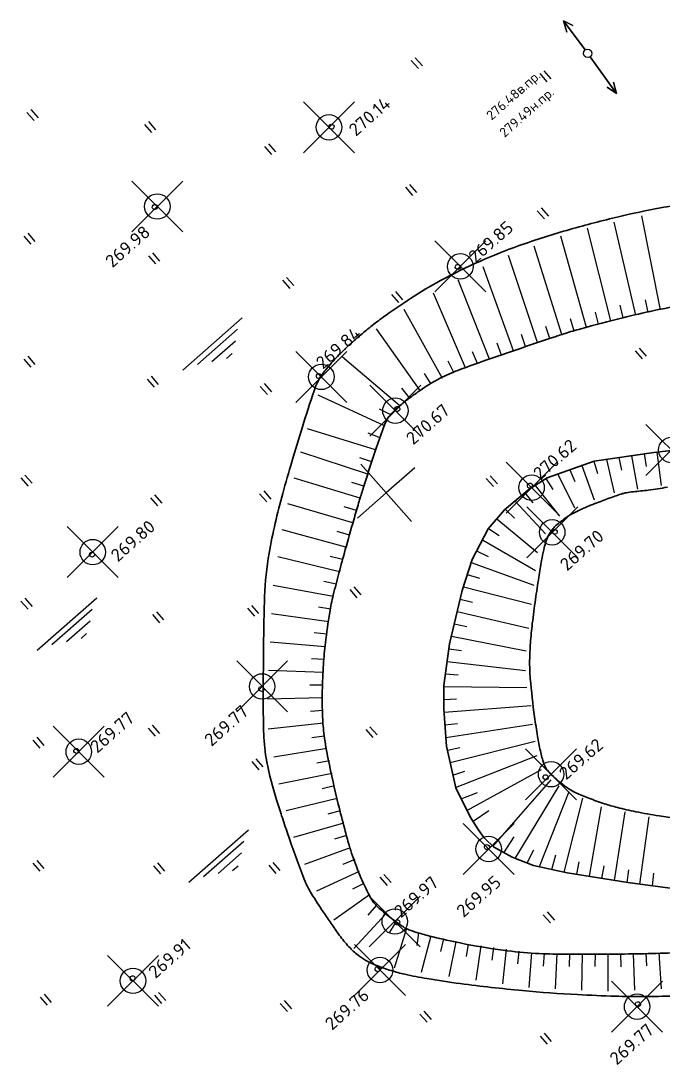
# Model space of a CAD drawing. Header units: metres. Extents: x 35735 to 36074, y 36133 to 36366.
# Drawn here: x 35835.5 to 35885.9, y 36283.8 to 36365.8 of the extents above; entities that cross this region are included whole.
import ezdxf

# ---------------------------------------------------------------- set-up
doc = ezdxf.new("R2010")
doc.units = ezdxf.units.M
doc.header["$LTSCALE"] = 5
doc.header["$PDMODE"] = 35
doc.header["$PDSIZE"] = 2
doc.layers.add('Рельеф', color=7, linetype='Continuous')
doc.layers.add('Точки-рельеф', color=7, linetype='Continuous')
doc.layers.add('Структурные линии', color=97, linetype='Continuous', lineweight=30)
doc.styles.get("Standard").update_dxf_attribs({"font": 'simplex.shx'})

msp = doc.modelspace()

# ---------------------------------------------------------------- linework, layer by layer
at = {"layer": 'Рельеф', "color": 7, "flags": 128}
for points in [[(35879.929, 36363.551), (35880.098, 36363.522), (35880.229, 36363.413), (35880.288, 36363.253), (35880.259, 36363.084), (35880.149, 36362.953), (35882.228, 36360.067), (35881.478, 36360.577), (35882.228, 36360.067), (35881.973, 36360.97), (35882.228, 36360.067), (35880.149, 36362.953), (35879.989, 36362.894), (35879.821, 36362.923), (35879.689, 36363.033), (35879.63, 36363.193), (35879.66, 36363.361), (35879.769, 36363.493), (35878.057, 36365.775), (35878.326, 36364.902), (35878.057, 36365.775), (35878.792, 36365.408), (35878.057, 36365.775), (35879.769, 36363.493), (35879.929, 36363.551)], [(35866.109, 36362.665), (35866.669, 36362.027)], [(35866.424, 36362.885), (35866.985, 36362.247)], [(35876.514, 36361.858), (35877.075, 36361.22)], [(35876.199, 36361.638), (35876.759, 36361)], [(35835.943, 36358.595), (35836.503, 36357.957)], [(35836.258, 36358.815), (35836.818, 36358.177)], [(35845.16, 36357.646), (35845.721, 36357.008)], [(35845.476, 36357.867), (35846.036, 36357.229)], [(35859.999, 36357.595), (35860.045, 36357.503), (35860.038, 36357.399), (35859.981, 36357.313), (35859.888, 36357.267), (35859.785, 36357.274), (35859.698, 36357.331), (35859.653, 36357.424), (35859.659, 36357.528), (35859.717, 36357.614), (35859.81, 36357.66), (35859.913, 36357.653), (35859.999, 36357.595)], [(35854.901, 36356.14), (35855.461, 36355.502)], [(35854.586, 36355.92), (35855.146, 36355.282)], [(35865.65, 36352.724), (35866.21, 36352.086)], [(35865.965, 36352.944), (35866.525, 36352.306)], [(35846.127, 36351.304), (35846.173, 36351.211), (35846.166, 36351.108), (35846.109, 36351.022), (35846.016, 36350.976), (35845.913, 36350.983), (35845.827, 36351.04), (35845.781, 36351.133), (35845.788, 36351.236), (35845.845, 36351.322), (35845.938, 36351.368), (35846.041, 36351.362), (35846.127, 36351.304)], [(35876.311, 36351.096), (35876.871, 36350.458)], [(35875.996, 36350.875), (35876.556, 36350.237)], [(35885.685, 36343.102), (35884.214, 36350.483)], [(35881.783, 36342.227), (35879.937, 36349.515)], [(35883.728, 36342.692), (35882.028, 36349.988)], [(35835.692, 36348.893), (35836.253, 36348.255)], [(35836.008, 36349.114), (35836.568, 36348.476)], [(35879.853, 36341.703), (35877.843, 36348.887)], [(35877.928, 36341.164), (35875.751, 36348.107)], [(35845.482, 36347.345), (35846.042, 36346.707)], [(35845.797, 36347.565), (35846.358, 36346.927)], [(35876.031, 36340.531), (35873.738, 36347.356)], [(35869.912, 36346.604), (35869.958, 36346.512), (35869.951, 36346.408), (35869.894, 36346.322), (35869.801, 36346.276), (35869.698, 36346.283), (35869.612, 36346.34), (35869.566, 36346.433), (35869.573, 36346.537), (35869.63, 36346.623), (35869.723, 36346.668), (35869.826, 36346.662), (35869.912, 36346.604)], [(35874.137, 36339.888), (35871.764, 36346.489)], [(35856.01, 36345.423), (35856.57, 36344.785)], [(35856.325, 36345.643), (35856.885, 36345.005)], [(35872.25, 36339.223), (35869.794, 36345.468)], [(35864.861, 36344.531), (35865.421, 36343.893)], [(35864.546, 36344.311), (35865.106, 36343.673)], [(35870.364, 36338.559), (35867.857, 36344.417)], [(35884.707, 36342.897), (35884.495, 36343.875)], [(35868.554, 36337.719), (35865.557, 36343.136)], [(35880.818, 36341.965), (35880.561, 36342.931)], [(35882.749, 36342.487), (35882.507, 36343.457)], [(35848.167, 36338.377), (35852.842, 36342.482)], [(35878.888, 36341.441), (35878.607, 36342.401)], [(35849.323, 36338.815), (35852.476, 36341.583)], [(35866.8, 36336.763), (35863.371, 36341.616)], [(35876.979, 36340.847), (35876.67, 36341.799)], [(35850.466, 36339.048), (35852.315, 36340.671)], [(35873.194, 36339.556), (35872.841, 36340.492)], [(35875.082, 36340.214), (35874.754, 36341.159)], [(35851.609, 36339.282), (35852.044, 36339.663)], [(35871.307, 36338.891), (35870.927, 36339.817)], [(35883.674, 36339.887), (35884.234, 36339.249)], [(35883.989, 36340.107), (35884.549, 36339.469)], [(35835.692, 36339.236), (35836.253, 36338.598)], [(35836.008, 36339.456), (35836.568, 36338.818)], [(35865.2, 36335.564), (35860.708, 36339.377)], [(35869.441, 36338.18), (35869, 36339.077)], [(35859.008, 36338.035), (35859.053, 36337.942), (35859.047, 36337.839), (35858.989, 36337.752), (35858.896, 36337.707), (35858.793, 36337.713), (35858.707, 36337.771), (35858.661, 36337.864), (35858.668, 36337.967), (35858.725, 36338.053), (35858.818, 36338.099), (35858.921, 36338.092), (35859.008, 36338.035)], [(35867.666, 36337.258), (35867.141, 36338.109)], [(35845.38, 36337.667), (35845.94, 36337.029)], [(35845.695, 36337.887), (35846.255, 36337.249)], [(35854.576, 36337.31), (35855.136, 36336.672)], [(35854.261, 36337.09), (35854.821, 36336.452)], [(35864.011, 36333.997), (35858.802, 36336.418)], [(35865.998, 36336.167), (35865.376, 36336.95)], [(35865.166, 36335.454), (35865.211, 36335.361), (35865.205, 36335.257), (35865.147, 36335.171), (35865.055, 36335.126), (35864.951, 36335.132), (35864.865, 36335.19), (35864.819, 36335.283), (35864.826, 36335.386), (35864.883, 36335.472), (35864.976, 36335.518), (35865.08, 36335.511), (35865.166, 36335.454)], [(35864.499, 36334.857), (35863.61, 36335.314)], [(35863.315, 36332.121), (35857.958, 36333.764)], [(35863.663, 36333.059), (35862.729, 36333.417)], [(35862.704, 36330.217), (35857.436, 36331.932)], [(35863.009, 36331.17), (35862.061, 36331.488)], [(35882.415, 36331.513), (35882.615, 36330.533)], [(35883.404, 36331.658), (35883.875, 36329.024)], [(35884.394, 36331.802), (35884.546, 36330.814)], [(35885.384, 36331.94), (35885.732, 36329.315)], [(35866.394, 36330.715), (35864.14, 36328.736), (35862.16, 36330.99), (35864.14, 36328.736), (35861.885, 36326.756), (35864.14, 36328.736), (35866.119, 36326.481)], [(35879.495, 36330.884), (35880.472, 36328.204)], [(35880.437, 36331.219), (35880.729, 36330.263)], [(35881.425, 36331.368), (35882.029, 36328.735)], [(35835.466, 36329.91), (35836.027, 36329.272)], [(35835.782, 36330.13), (35836.342, 36329.492)], [(35862.095, 36328.312), (35856.923, 36329.896)], [(35872, 36329.869), (35872.56, 36329.231)], [(35872.315, 36330.089), (35872.875, 36329.451)], [(35876.678, 36329.857), (35877.21, 36329.01)], [(35877.611, 36330.213), (35878.91, 36327.559)], [(35878.553, 36330.548), (35878.944, 36329.628)], [(35862.399, 36329.265), (35861.446, 36329.566)], [(35875.572, 36329.434), (35875.618, 36329.341), (35875.611, 36329.238), (35875.554, 36329.152), (35875.461, 36329.106), (35875.358, 36329.112), (35875.271, 36329.17), (35875.226, 36329.263), (35875.232, 36329.366), (35875.29, 36329.452), (35875.383, 36329.498), (35875.486, 36329.491), (35875.572, 36329.434)], [(35875.831, 36329.326), (35877.75, 36326.908)], [(35845.643, 36328.36), (35846.203, 36327.722)], [(35845.958, 36328.58), (35846.518, 36327.942)], [(35854.209, 36328.671), (35854.77, 36328.033)], [(35854.525, 36328.891), (35855.085, 36328.253)], [(35874.26, 36328.095), (35876.647, 36325.523)], [(35875.023, 36328.742), (35875.659, 36327.97)], [(35861.534, 36326.393), (35856.412, 36327.869)], [(35861.808, 36327.354), (35860.849, 36327.638)], [(35873.497, 36327.448), (35874.219, 36326.756)], [(35872.833, 36326.702), (35876.014, 36324.057)], [(35860.985, 36324.47), (35855.978, 36325.841)], [(35861.259, 36325.431), (35860.296, 36325.702)], [(35872.178, 36325.946), (35873.005, 36325.385)], [(35877.518, 36325.817), (35877.564, 36325.725), (35877.557, 36325.621), (35877.5, 36325.535), (35877.407, 36325.489), (35877.304, 36325.496), (35877.218, 36325.553), (35877.172, 36325.646), (35877.179, 36325.75), (35877.236, 36325.836), (35877.329, 36325.881), (35877.432, 36325.875), (35877.518, 36325.817)], [(35871.704, 36325.067), (35875.867, 36322.645)], [(35841.194, 36324.032), (35841.239, 36323.939), (35841.233, 36323.836), (35841.175, 36323.749), (35841.082, 36323.704), (35840.979, 36323.71), (35840.893, 36323.768), (35840.847, 36323.861), (35840.854, 36323.964), (35840.911, 36324.05), (35841.004, 36324.096), (35841.108, 36324.089), (35841.194, 36324.032)], [(35871.235, 36324.183), (35872.135, 36323.746)], [(35860.469, 36322.537), (35855.628, 36323.709)], [(35860.725, 36323.504), (35859.757, 36323.754)], [(35870.808, 36323.282), (35875.733, 36321.493)], [(35860.213, 36321.571), (35859.237, 36321.791)], [(35870.503, 36322.33), (35871.459, 36322.036)], [(35859.968, 36320.602), (35855.262, 36321.484)], [(35861.277, 36321.152), (35861.837, 36320.514)], [(35861.592, 36321.372), (35862.152, 36320.734)], [(35870.198, 36321.378), (35875.557, 36320.02)], [(35835.466, 36320.253), (35836.027, 36319.615)], [(35835.782, 36320.473), (35836.342, 36319.835)], [(35836.749, 36316.41), (35841.424, 36320.515)], [(35853.57, 36319.911), (35854.13, 36319.273)], [(35869.946, 36320.41), (35870.915, 36320.162)], [(35837.905, 36316.848), (35841.058, 36319.616)], [(35845.79, 36319.185), (35846.35, 36318.547)], [(35846.105, 36319.405), (35846.666, 36318.767)], [(35853.255, 36319.691), (35853.815, 36319.053)], [(35859.644, 36318.628), (35855.137, 36319.237)], [(35859.806, 36319.615), (35858.819, 36319.774)], [(35869.717, 36319.437), (35875.33, 36318.117)], [(35839.048, 36317.081), (35840.896, 36318.704)], [(35869.488, 36318.464), (35870.466, 36318.254)], [(35840.191, 36317.314), (35840.626, 36317.696)], [(35859.482, 36317.641), (35858.488, 36317.75)], [(35869.259, 36317.49), (35875.119, 36316.353)], [(35859.351, 36316.651), (35855.022, 36317.028)], [(35869.065, 36316.51), (35870.054, 36316.361)], [(35859.286, 36315.653), (35858.288, 36315.713)], [(35868.925, 36315.52), (35875.084, 36314.809)], [(35859.221, 36314.655), (35854.907, 36314.796)], [(35868.786, 36314.53), (35869.782, 36314.45)], [(35854.492, 36313.492), (35854.538, 36313.399), (35854.531, 36313.296), (35854.474, 36313.21), (35854.381, 36313.164), (35854.278, 36313.171), (35854.192, 36313.228), (35854.146, 36313.321), (35854.153, 36313.424), (35854.21, 36313.51), (35854.303, 36313.556), (35854.406, 36313.55), (35854.492, 36313.492)], [(35859.157, 36313.657), (35858.157, 36313.663)], [(35868.66, 36313.539), (35875.173, 36313.462)], [(35859.149, 36312.659), (35854.829, 36312.542)], [(35868.661, 36312.539), (35869.66, 36312.584)], [(35868.68, 36311.539), (35875.521, 36312.05)], [(35859.191, 36311.66), (35858.194, 36311.594)], [(35845.46, 36310.288), (35846.02, 36309.65)], [(35845.775, 36310.508), (35846.336, 36309.87)], [(35859.233, 36310.66), (35854.887, 36310.208)], [(35862.546, 36310.169), (35863.106, 36309.532)], [(35862.861, 36310.39), (35863.421, 36309.752)], [(35868.754, 36310.542), (35869.748, 36310.653)], [(35868.828, 36309.545), (35875.627, 36310.584)], [(35836.395, 36309.342), (35836.956, 36308.704)], [(35836.711, 36309.563), (35837.271, 36308.925)], [(35859.283, 36309.662), (35858.293, 36309.521)], [(35839.975, 36308.624), (35840.021, 36308.531), (35840.014, 36308.428), (35839.957, 36308.342), (35839.864, 36308.296), (35839.761, 36308.303), (35839.674, 36308.36), (35839.629, 36308.453), (35839.635, 36308.556), (35839.693, 36308.642), (35839.786, 36308.688), (35839.889, 36308.681), (35839.975, 36308.624)], [(35859.485, 36308.683), (35855.313, 36308.002)], [(35868.947, 36308.554), (35869.927, 36308.755)], [(35869.161, 36307.577), (35875.833, 36309.245)], [(35853.588, 36307.654), (35854.148, 36307.016)], [(35853.903, 36307.875), (35854.463, 36307.237)], [(35859.687, 36307.703), (35858.703, 36307.523)], [(35869.59, 36305.624), (35876.002, 36308.144)], [(35869.376, 36306.601), (35870.326, 36306.913)], [(35870.468, 36303.828), (35876.341, 36307.026)], [(35859.889, 36306.724), (35855.723, 36305.876)], [(35872.517, 36300.998), (35877.096, 36306.222)], [(35876.813, 36306.559), (35876.859, 36306.466), (35876.852, 36306.363), (35876.795, 36306.277), (35876.702, 36306.231), (35876.599, 36306.238), (35876.513, 36306.295), (35876.467, 36306.388), (35876.473, 36306.491), (35876.531, 36306.577), (35876.624, 36306.623), (35876.727, 36306.616), (35876.813, 36306.559)], [(35860.091, 36305.745), (35859.115, 36305.526)], [(35870.026, 36304.725), (35871.305, 36305.228)], [(35874.276, 36300.054), (35877.717, 36305.755)], [(35876.165, 36299.411), (35878.496, 36305.3)], [(35860.293, 36304.765), (35856.289, 36303.786)], [(35878.12, 36298.988), (35879.585, 36304.78)], [(35860.524, 36303.793), (35859.556, 36303.54)], [(35870.972, 36302.968), (35872.202, 36303.822)], [(35880.091, 36298.654), (35881.031, 36304.116)], [(35882.065, 36298.333), (35882.899, 36303.722)], [(35860.778, 36302.825), (35856.857, 36301.699)], [(35884.044, 36298.039), (35884.776, 36303.327)], [(35848.646, 36298.197), (35853.322, 36302.302)], [(35849.803, 36298.635), (35852.956, 36301.403)], [(35861.032, 36301.858), (35860.078, 36301.558)], [(35872.204, 36301.078), (35872.25, 36300.985), (35872.243, 36300.882), (35872.186, 36300.796), (35872.093, 36300.75), (35871.989, 36300.757), (35871.903, 36300.814), (35871.858, 36300.907), (35871.864, 36301.01), (35871.922, 36301.096), (35872.015, 36301.142), (35872.118, 36301.135), (35872.204, 36301.078)], [(35873.384, 36300.503), (35874.2, 36301.739)], [(35850.946, 36298.868), (35852.794, 36300.491)], [(35861.309, 36300.899), (35857.726, 36299.585)], [(35875.21, 36299.698), (35875.728, 36300.719)], [(35877.142, 36299.199), (35877.455, 36300.337)], [(35836.395, 36299.685), (35836.956, 36299.047)], [(35836.711, 36299.905), (35837.271, 36299.267)], [(35845.874, 36299.485), (35846.434, 36298.847)], [(35846.189, 36299.705), (35846.749, 36299.067)], [(35852.089, 36299.102), (35852.523, 36299.483)], [(35854.918, 36299.517), (35855.478, 36298.879)], [(35855.233, 36299.737), (35855.793, 36299.099)], [(35861.67, 36299.966), (35860.745, 36299.586)], [(35879.104, 36298.815), (35879.282, 36299.799)], [(35881.078, 36298.493), (35881.24, 36299.48)], [(35862.03, 36299.033), (35858.671, 36297.5)], [(35863.966, 36298.799), (35864.526, 36298.161)], [(35883.053, 36298.172), (35883.197, 36299.162)], [(35885.035, 36297.908), (35885.163, 36298.9)], [(35862.391, 36298.1), (35861.498, 36297.65)], [(35863.651, 36298.578), (35864.211, 36297.941)], [(35862.833, 36297.208), (35860.029, 36295.201)], [(35863.363, 36296.363), (35862.71, 36295.605)], [(35864.119, 36295.709), (35861.595, 36292.991)], [(35876.466, 36295.641), (35877.026, 36295.003)], [(35876.781, 36295.861), (35877.341, 36295.223)], [(35864.921, 36295.113), (35864.391, 36294.265)], [(35865.745, 36294.549), (35864.756, 36291.453)], [(35865.155, 36295.175), (35865.201, 36295.082), (35865.194, 36294.979), (35865.137, 36294.892), (35865.044, 36294.847), (35864.941, 36294.853), (35864.855, 36294.911), (35864.809, 36295.004), (35864.816, 36295.107), (35864.873, 36295.193), (35864.966, 36295.239), (35865.069, 36295.232), (35865.155, 36295.175)], [(35866.684, 36294.206), (35866.55, 36293.215)], [(35867.656, 36293.971), (35866.892, 36291.101)], [(35868.629, 36293.74), (35868.403, 36292.766)], [(35869.602, 36293.509), (35869.061, 36290.783)], [(35870.586, 36293.338), (35870.42, 36292.352)], [(35871.576, 36293.201), (35871.175, 36290.499)], [(35872.567, 36293.064), (35872.439, 36292.072)], [(35873.558, 36292.926), (35873.26, 36290.219)], [(35874.548, 36292.789), (35874.457, 36291.793)], [(35875.539, 36292.652), (35875.344, 36289.939)], [(35876.535, 36292.602), (35876.476, 36291.604)], [(35877.535, 36292.595), (35877.404, 36289.835)], [(35878.535, 36292.588), (35878.5, 36291.588)], [(35879.535, 36292.58), (35879.471, 36289.731)], [(35880.535, 36292.573), (35880.525, 36291.573)], [(35881.535, 36292.566), (35881.542, 36289.628)], [(35882.535, 36292.559), (35882.55, 36291.559)], [(35883.535, 36292.581), (35883.623, 36289.719)], [(35884.534, 36292.617), (35884.582, 36291.618)], [(35885.534, 36292.653), (35885.715, 36289.819)], [(35863.62, 36291.493), (35863.666, 36291.4), (35863.659, 36291.296), (35863.602, 36291.21), (35863.509, 36291.165), (35863.405, 36291.171), (35863.319, 36291.229), (35863.274, 36291.321), (35863.28, 36291.425), (35863.338, 36291.511), (35863.43, 36291.557), (35863.534, 36291.55), (35863.62, 36291.493)], [(35844.379, 36290.779), (35844.424, 36290.686), (35844.418, 36290.583), (35844.36, 36290.497), (35844.267, 36290.451), (35844.164, 36290.458), (35844.078, 36290.515), (35844.032, 36290.608), (35844.039, 36290.711), (35844.096, 36290.797), (35844.189, 36290.843), (35844.292, 36290.836), (35844.379, 36290.779)], [(35836.973, 36289.175), (35837.533, 36288.537)], [(35837.288, 36289.395), (35837.848, 36288.757)], [(35845.957, 36289.323), (35846.517, 36288.685)], [(35846.272, 36289.543), (35846.832, 36288.905)], [(35856.139, 36288.902), (35856.7, 36288.264)], [(35884.055, 36288.748), (35884.1, 36288.655), (35884.094, 36288.552), (35884.036, 36288.466), (35883.943, 36288.42), (35883.84, 36288.427), (35883.754, 36288.484), (35883.708, 36288.577), (35883.715, 36288.68), (35883.772, 36288.766), (35883.865, 36288.812), (35883.968, 36288.805), (35884.055, 36288.748)], [(35855.824, 36288.682), (35856.384, 36288.044)], [(35867.109, 36288.066), (35867.669, 36287.428)], [(35866.794, 36287.846), (35867.354, 36287.208)], [(35876.534, 36286.34), (35877.094, 36285.702)], [(35876.219, 36286.119), (35876.779, 36285.481)]]:
    msp.add_lwpolyline(points, dxfattribs=at)
at = {"layer": 'Структурные линии'}
for points in [[(35886.751, 36289.274, -0.010285), (35884.267, 36289.217, -0.008068), (35882.137, 36289.246, -0.005759), (35879.157, 36289.369, -0.010288), (35874.833, 36289.687, -0.009096), (35869.961, 36290.235, -0.009047), (35867.338, 36290.628, -0.0136), (35865.607, 36290.967, -0.019871), (35864.521, 36291.257, -0.018873), (35863.405, 36291.649, -0.032198), (35862.544, 36292.055, -0.041629), (35861.931, 36292.463, -0.037465), (35861.218, 36293.123, -0.030596), (35860.462, 36294.041, -0.005216), (35859.81, 36294.959, -0.005304), (35859.189, 36295.875, -0.007533), (35858.285, 36297.284, -0.019683), (35857.969, 36297.841, -0.029556), (35857.616, 36298.636, -0.007128), (35856.399, 36302.03, -0.002824), (35855.936, 36303.408, -0.003157), (35855.536, 36304.646, -0.028398), (35854.773, 36307.645, -0.039958), (35854.525, 36309.832, -0.006882), (35854.497, 36311.355, -0.002914), (35854.499, 36314.954, -0.002702), (35854.541, 36318.543, -0.004701), (35854.596, 36320.606, -0.034573), (35854.955, 36324.005, -0.024584), (35856.019, 36328.688, -0.003836), (35856.739, 36331.188, -0.00348), (35857.573, 36333.932, -0.005693), (35858.482, 36336.739, -0.023524), (35858.741, 36337.404, -0.046677), (35859.021, 36337.902, -0.026593), (35859.633, 36338.694, -0.01593), (35860.546, 36339.686, -0.017967), (35861.413, 36340.509, -0.007697), (35862.256, 36341.231, -0.007278), (35863.169, 36341.967, -0.012948), (35864.146, 36342.691, -0.006871), (35866.04, 36343.982, -0.02286), (35868.402, 36345.393, -0.018314), (35871.485, 36346.907, -0.019923), (35874.573, 36348.14, -0.015818), (35878.564, 36349.411, -0.010783), (35882.385, 36350.408, -0.01264), (35885.681, 36351.105, -0.014072), (35887.717, 36351.423, -0.02901)], [(35888.029, 36343.593, 0.00897), (35885.169, 36343.047, 0.010339), (35882.707, 36342.478, 0.004377), (35879.412, 36341.614, 0.011665), (35878.186, 36341.25, 0.002522), (35877.288, 36340.955, 0.000894), (35874.757, 36340.106, 0.00323), (35871.663, 36339.039, 0.005239), (35869.767, 36338.349, 0.029888), (35868.374, 36337.728, 0.02857), (35867.003, 36336.914, 0.011464), (35866.027, 36336.222, 0.01429), (35865.273, 36335.628, 0.006076), (35864.932, 36335.336, 0.009237), (35864.713, 36335.137, 0.040137), (35864.395, 36334.783, 0.045385), (35864.17, 36334.426, 0.029082), (35863.923, 36333.863, 0.009532), (35863.304, 36332.091, 0.001791), (35862.283, 36328.939, 0.005757), (35861.979, 36327.953, 0.002146), (35861.595, 36326.628, 0.001221), (35860.934, 36324.294, 0.003598), (35860.432, 36322.449, 0.003855), (35859.988, 36320.721, 0.020156), (35859.707, 36319.358, 0.011642), (35859.372, 36316.972, 0.012873), (35859.217, 36315.271, 0.010601), (35859.127, 36313.199, 0.016084), (35859.147, 36311.16, 0.022558), (35859.273, 36309.711, 0.017823), (35859.59, 36307.836, 0.009418), (35860.383, 36304.327, 0.003962), (35860.883, 36302.363, 0.006152), (35861.23, 36301.104, 0.02181), (35861.799, 36299.416, 0.020342), (35862.56, 36297.664, 0.022651), (35863.051, 36296.754, 0.053466), (35863.316, 36296.403, 0.025829), (35863.597, 36296.134, 0.011216), (35864.287, 36295.564, 0.012655), (35865.31, 36294.797, 0.037261), (35865.682, 36294.572, 0.029453), (35866.008, 36294.431, 0.014058), (35866.714, 36294.195, 0.015414), (35867.813, 36293.898, 0.007999), (35869.956, 36293.425, 0.015855), (35873.334, 36292.848, 0.021363), (35875.866, 36292.607, 0.011265), (35878.053, 36292.542, 0.005137), (35882.851, 36292.557, 0.005604), (35887.807, 36292.679, 0.02292)]]:
    msp.add_lwpolyline(points, format="xyb", dxfattribs=at)
at = {"layer": 'Структурные линии', "flags": 128}
for points in [[(35893.387, 36332.84), (35885.158, 36331.914), (35880.455, 36331.226), (35876.767, 36329.912), (35875.374, 36329.04), (35873.435, 36327.396), (35872.159, 36325.925), (35870.885, 36323.523), (35870.106, 36321.089), (35869.12, 36316.898), (35868.659, 36313.636), (35868.662, 36311.772), (35868.878, 36308.87), (35869.597, 36305.593), (35870.722, 36303.314), (35871.363, 36302.327), (35871.363, 36302.327), (35871.363, 36302.327), (35871.797, 36301.692)], [(35871.797, 36301.692), (35871.912, 36301.581), (35871.912, 36301.581), (35871.912, 36301.581), (35872.557, 36300.959), (35874.027, 36300.149), (35875.693, 36299.513), (35878.358, 36298.936), (35883.122, 36298.161), (35886.817, 36297.673)]]:
    msp.add_lwpolyline(points, dxfattribs=at)
for points in [[(35886.21, 36329.178, -0.006411), (35884.714, 36328.958, -0.012425), (35883.547, 36328.831, 0.026139), (35882.994, 36328.756, 0.030332), (35882.699, 36328.681, 0.008846), (35881.71, 36328.345, 0.006413), (35880.633, 36327.943, 0.007547), (35879.729, 36327.575, 0.01444), (35879.379, 36327.415, 0.005775), (35878.522, 36326.98, 0.040586), (35878.31, 36326.846, 0.017621), (35877.861, 36326.484)], [(35877.861, 36326.484, 0.037856), (35877.462, 36326.183, 0.057852), (35877.242, 36325.94, 0.011802), (35876.956, 36325.518, 0.033119), (35876.867, 36325.358, 0.02883), (35876.659, 36324.839, 0.027883), (35876.506, 36324.281, 0.00872), (35876.338, 36323.434, 0.005691), (35876.119, 36322.128, 0.004287), (35875.861, 36320.379, 0.003955), (35875.612, 36318.478, 0.012364), (35875.465, 36316.965, 0.013706), (35875.403, 36315.595, 0.026209), (35875.452, 36314.163, 0.012454), (35875.789, 36311.168, 0.007825), (35876.025, 36309.634, 0.010424), (35876.244, 36308.489, 0.030607), (35876.521, 36307.489, 0.067063), (35876.735, 36307.065, 0.043661), (35876.992, 36306.752, 0.022845), (35877.556, 36306.225, 0.011643), (35878.165, 36305.732, 0.024069), (35878.476, 36305.514, 0.031582), (35879.023, 36305.216, 0.017734), (35880.045, 36304.784, 0.012585), (35881.278, 36304.348, 0.015639), (35882.289, 36304.054, 0.013178), (35883.735, 36303.722, 0.010488), (35885.569, 36303.392, 0.007493), (35886.948, 36303.194, 0.004747)]]:
    msp.add_lwpolyline(points, format="xyb", dxfattribs=at)
at = {"layer": 'Точки-рельеф', "color": 7}
for p in [(35859.653, 36357.424, 270.14), (35846.173, 36351.211, 269.98), (35869.958, 36346.512, 269.85), (35859.047, 36337.839, 269.84), (35864.865, 36335.19, 270.67), (35886.526, 36332.109, 270.7), (35875.554, 36329.152, 270.62), (35877.172, 36325.646, 269.7), (35841.108, 36324.089, 269.8), (35854.406, 36313.55, 269.77), (35840.014, 36308.428, 269.77), (35877.086, 36306.665, 269.62), (35872.186, 36300.796, 269.95), (35864.816, 36295.107, 269.97), (35863.659, 36291.296, 269.76), (35844.267, 36290.451, 269.91), (35883.84, 36288.427, 269.77)]:
    msp.add_point(p, dxfattribs=at)

# ---------------------------------------------------------------- texts
at = {"layer": 'Рельеф', "color": 7}
for s, height, p in [('276.48в.пр.', 0.75, (35872.41, 36357.934)), ('279.49н.пр.', 0.75, (35873.433, 36356.586)), ('270.14', 1, (35861.754, 36356.663)), ('269.98', 1, (35842.644, 36346.349)), ('269.85', 1, (35871.146, 36346.716)), ('269.84', 1, (35859.167, 36338.39)), ('270.67', 1, (35866.251, 36332.445)), ('270.62', 1, (35876.226, 36329.697)), ('269.80', 1, (35843.071, 36323.271)), ('269.70', 1, (35878.33, 36322.557)), ('269.77', 1, (35850.417, 36308.788)), ('269.77', 1, (35841.455, 36308.262)), ('269.62', 1, (35878.258, 36306.164)), ('269.97', 1, (35865.3, 36295.334)), ('269.95', 1, (35870.204, 36295.366)), ('269.91', 1, (35846.025, 36290.575)), ('269.76', 1, (35859.884, 36286.524)), ('269.77', 1, (35882.232, 36283.789))]:
    msp.add_text(s, height=height, rotation=41.28486, dxfattribs=at).set_placement(p)

doc.saveas('drawing.dxf')
